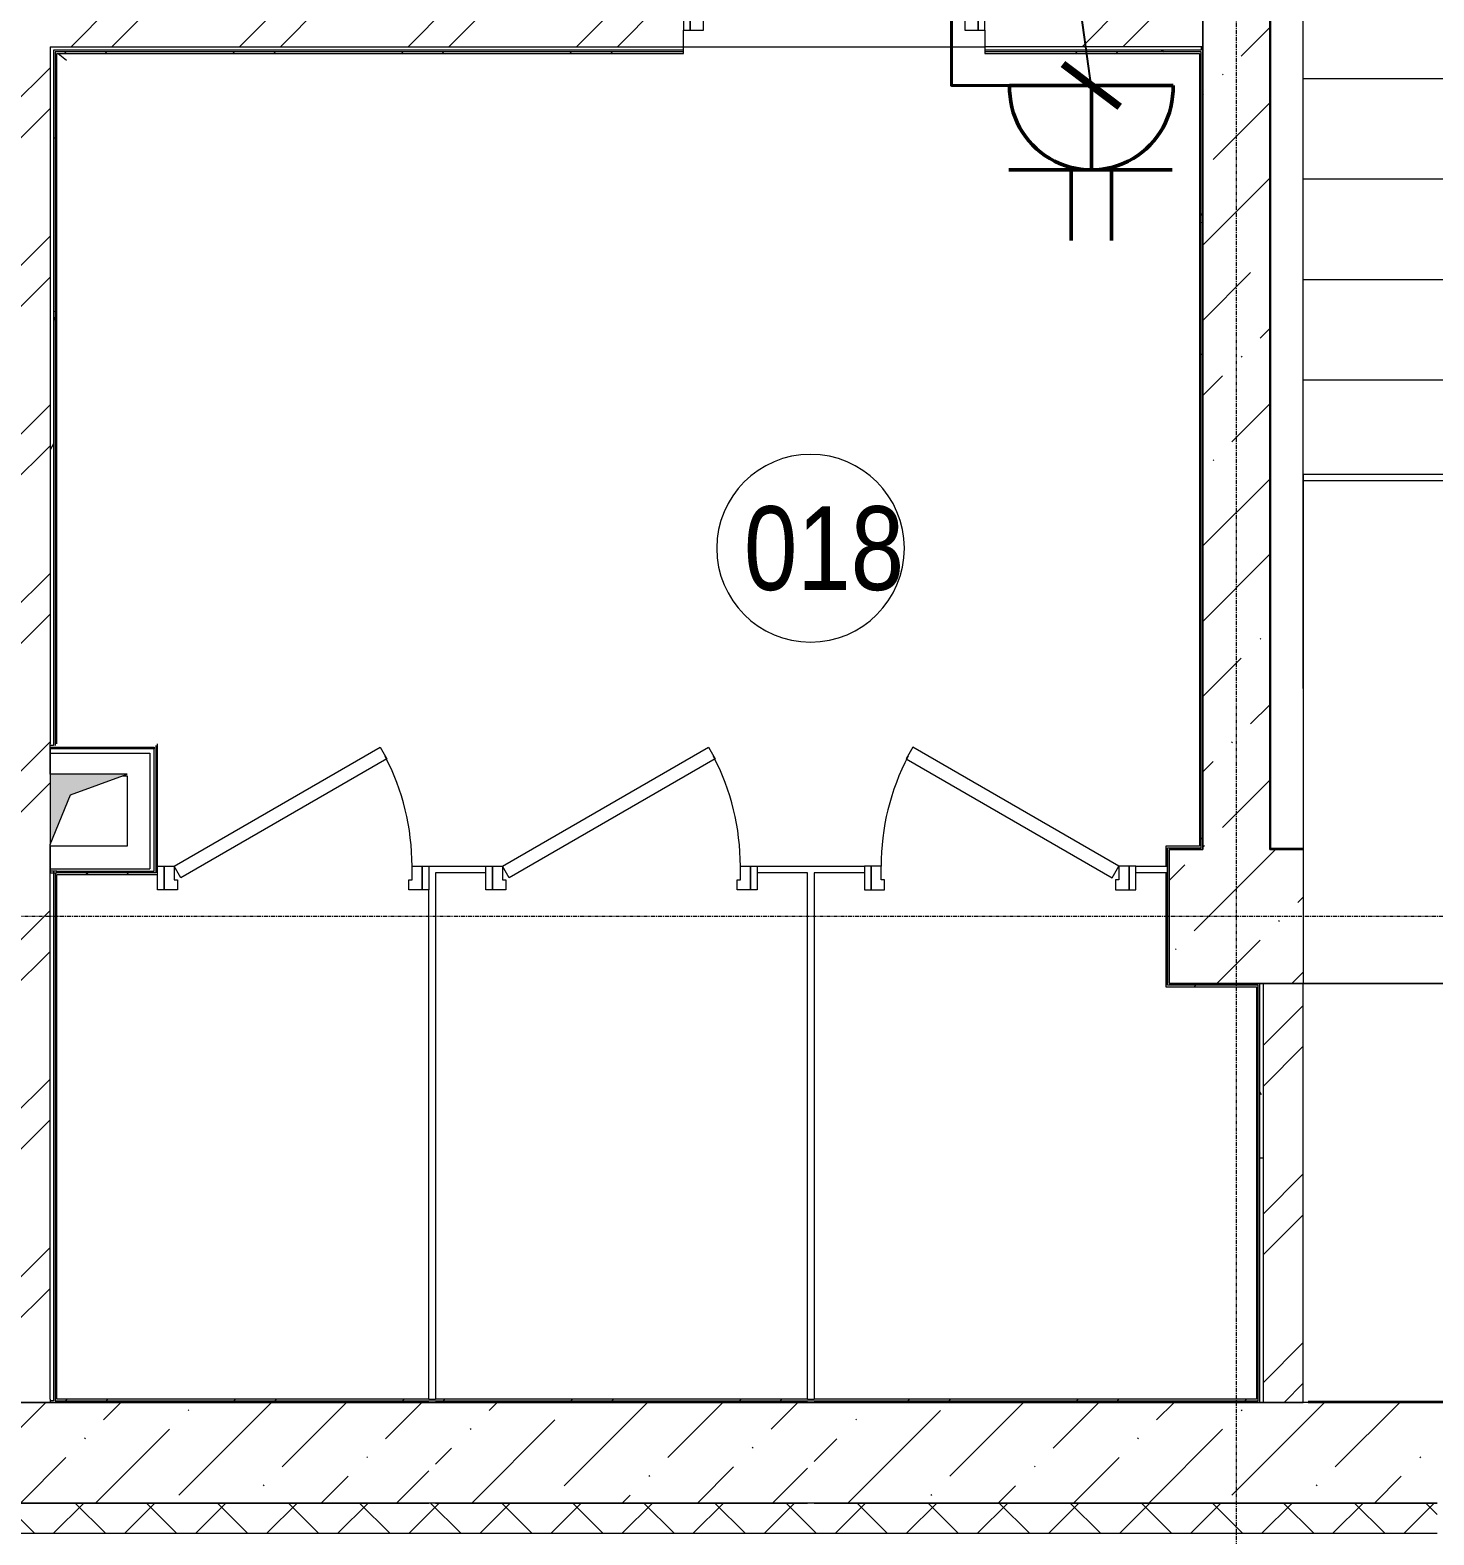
# Model space of a CAD drawing. Header units: metres. Extents: x -93142 to 227756, y -64772 to 286334.
# Drawn here: x 80463 to 84653, y -58631 to -54141 of the extents above; entities that cross this region are included whole.
import ezdxf

# ---------------------------------------------------------------- set-up
doc = ezdxf.new("R2010")
doc.units = ezdxf.units.M
doc.linetypes.add('ADSK_Линия сетки', pattern=[21, 12, -3, 3, -3])
for name, color, linetype, lineweight in [('A-AREA-IDEN', 7, 'Continuous', 9), ('A-DETL-GENF', 7, 'Continuous', 5), ('A-DETL-MBND', 7, 'Continuous', 5), ('A-DETL-THIN', 7, 'Continuous', 5), ('A-DOOR', 7, 'Continuous', 5), ('A-DOOR-FRAM', 7, 'Continuous', 13), ('A-FLOR', 7, 'Continuous', 5), ('A-WALL', 7, 'Continuous', 5), ('A-WALL-PATT', 7, 'Continuous', 18), ('I-WALL', 7, 'Continuous', 5), ('S-COLS', 7, 'Continuous', 5), ('S-GRID', 7, 'Continuous', 9), ('Эл-свет раб.', 5, 'Continuous', 50), ('ЭЛ.сети', 5, 'Continuous', 100), ('ЭОМ', 7, 'Continuous', 40)]:
    doc.layers.add(name, color=color, linetype=linetype, lineweight=lineweight)
doc.layers.add('A-DETL', color=7, linetype='Continuous', lineweight=5, true_color=0x00a600)
doc.styles.add('GOST Common_I_1', font='ARIALN.TTF', dxfattribs={"height": 300})
doc.styles.add('ГОСТ 2.304', font='ARIALN.TTF', dxfattribs={"width": 0.85})
doc.dimstyles.new('СПДС', dxfattribs={"dimscale": 100, "dimtxt": 2.5, "dimasz": 2.5, "dimexe": 1.25, "dimexo": 0.625, "dimtad": 1, "dimdec": 0, "dimrnd": 0.001, "dimtxsty": 'ГОСТ 2.304', "dimblk": 'OBLIQUE', "dimcen": 2.5, "dimdle": 2, "dimadec": 0, "dimazin": 2, "dimtfac": 0.75, "dimtdec": 0, "dimtmove": 1, "dimatfit": 3, "dimfxl": 1, "dimtolj": 1, "dimarcsym": 1})
pattern_1 = [(45, (0, 0), (84.19025, 308.69666), [396.875, -79.375, 3.353, -76.022])]
pattern_2 = [(45, (0, 0), (-251.4472, 251.4472), []), (45, (0, 381), (-251.4472, 251.4472), [])]
pattern_3 = [(50, (0, 0), (728.7365, -63.7558), [76.2, -838.2]), (355, (0, 0), (-140.9716, 764.2276), [60.96, -670.56]), (100.451, (60.7, -5.3), (587.77, 700.4668), [64.76, -712.36]), (46.184, (0, 203.2), (1084.316, -168.171), [114.3, -1257.3]), (96.636, (90.4, 189.2), (949.61, 989.71), [97.14, -1068.54]), (351.184, (0, 203.2), (949.62, 989.701), [91.44, -1005.84]), (21, (101.6, 152.4), (606.458, -409.0606), [76.2, -838.2]), (326, (101.6, 152.4), (247.2083, 736.753), [60.96, -670.56]), (71.451, (152.14, 118.3), (853.6683, 327.6855), [64.76, -712.36]), (37.5, (0, 0), (12.3547, 338.2201), [33.528, -628.904, 33.528, -647.192, -673.1]), (37.5, (0, 0), (12.3547, 338.2201), [-1343.152, 33.528, -639.572]), (7.5, (0, 0), (267.2789, 400.7221), [33.528, -354.584, 33.528, -613.664, -256.54]), (7.5, (0, 0), (267.2789, 400.7221), [-1035.304, 33.528, -223.012]), (327.5, (-226.57, 0), (542.3633, -22.91534), [33.528, -220.472, 33.528, -758.952, -1051.56]), (327.5, (-226.57, 0), (542.3633, -22.91534), [-1046.48, 33.528, -1018.032]), (317.5, (-328.17, 0), (592.517, 101.707), [33.528, -296.672, 33.528, -492.76, -746.76]), (317.5, (-328.17, 0), (592.517, 101.707), [-856.488, 33.528, -713.232])]
pattern_4 = [(0, (0, 0), (812.8, 203.2), [33.528, -576.072, 33.528, -576.072, -3251.2]), (0, (0, 0), (812.8, 203.2), [-1219.2, 33.528, -1185.672, 33.528, -576.072, -1422.4]), (0, (0, 0), (812.8, 203.2), [-3048, 33.528, -372.872, 33.528, -982.472]), (120, (304.8, 101.6), (-582.37636, 602.30545), [33.528, -576.072, 33.528, -576.072, -3251.2]), (120, (304.8, 101.6), (-582.37636, 602.30545), [-1219.2, 33.528, -1185.672, 33.528, -576.072, -1422.4]), (120, (304.8, 101.6), (-582.37636, 602.30545), [-3048, 33.528, -372.872, 33.528, -982.472]), (240, (406.4, 508), (-230.42364, -805.50545), [33.528, -576.072, 33.528, -576.072, -3251.2]), (240, (406.4, 508), (-230.42364, -805.50545), [-1219.2, 33.528, -1185.672, 33.528, -576.072, -1422.4]), (240, (406.4, 508), (-230.42364, -805.50545), [-3048, 33.528, -372.872, 33.528, -982.472])]

# ---------------------------------------------------------------- blocks, each defined once
blk = doc.blocks.new('Перекрытия 5 - Перекрытия 1-249049-Цокольный этаж')
at = {"layer": 'A-FLOR', "lineweight": 20}
for p, q in [((51600, 2500), (51600, 2800)), ((52900, 2800), (51600, 2800)), ((52900, 2800), (52900, 2500)), ((51600, 2200), (51600, 2500)), ((52900, 2500), (51600, 2500)), ((52900, 2500), (52900, 2200)), ((51600, 1900), (51600, 2200)), ((52220.7, 2200), (51600, 2200)), ((52900, 2200), (52279.3, 2200)), ((52900, 2200), (52900, 1900)), ((51600, 1600), (51600, 1900)), ((52900, 1900), (51600, 1900)), ((52900, 1900), (52900, 1600)), ((51600, 1300), (51600, 1600)), ((52900, 1600), (51600, 1600)), ((52900, 1600), (52900, 1300)), ((51600, 680), (51600, 1300)), ((53100, 1300), (51600, 1300))]:
    blk.add_line(p, q, dxfattribs=at)
blk = doc.blocks.new('КДП АПК - КР_rvt-1-Цокольный этаж')
at = {"layer": 'A-WALL-PATT', "lineweight": 15}
h = blk.add_hatch(dxfattribs=at)
h.set_pattern_fill('FP_9', color=256, style=0, pattern_type=2)
h.set_pattern_definition(pattern_1)
h.paths.add_polyline_path([(83962.7, -55945.6), (84162.7, -55945.6), (84162.7, -49845.6), (83962.7, -49845.6), (83962.7, -55930.5)], flags=0)
h = blk.add_hatch(dxfattribs=at)
h.set_pattern_fill('FP_9', color=256, style=0, pattern_type=2)
h.set_pattern_definition(pattern_1)
h.paths.add_polyline_path([(85162.7, -57895.6), (85695.5, -57895.6), (85695.5, -57595.6), (85162.7, -57595.6)], flags=0)
h.paths.add_polyline_path([(84525.3, -57895.6), (84662.7, -57895.6), (84662.7, -57595.6), (82802.7, -57595.6), (82802.7, -57895.6), (83511.3, -57895.6)], flags=0)
h.paths.add_polyline_path([(81652.7, -57895.6), (81652.7, -57595.6), (79192.7, -57595.6), (79192.7, -57895.6), (81483.4, -57895.6)], flags=0)
h.paths.add_polyline_path([(82782.7, -57895.6), (82782.7, -57595.6), (81672.7, -57595.6), (81672.7, -57895.6), (82497.4, -57895.6)], flags=0)
h.paths.add_polyline_path([(79172.7, -57895.6), (79172.7, -57595.6), (78072.7, -57595.6), (78072.7, -57895.6), (78441.6, -57895.6)], flags=0)
h.paths.add_polyline_path([(78052.7, -57895.6), (78052.7, -57595.6), (75312.7, -57595.6), (75312.7, -57895.6), (77934.6, -57895.6)], flags=0)
h.paths.add_polyline_path([(74812.7, -57895.6), (74812.7, -57595.6), (72533.2, -57595.6), (72498.6, -57895.6), (74385.8, -57895.6)], flags=0)
at = {"layer": 'S-COLS', "lineweight": 15}
h = blk.add_hatch(dxfattribs=at)
h.set_pattern_fill('FP_9', color=256, style=0, pattern_type=2)
h.set_pattern_definition(pattern_1)
h.paths.add_polyline_path([(83862.7, -56345.6), (84262.7, -56345.6), (84262.7, -55945.6), (83862.7, -55945.6)], flags=0)
at = {"layer": 'I-WALL', "lineweight": 15}
for p, q in [((83962.7, -49845.6), (83962.7, -55945.6)), ((84162.7, -55945.6), (84162.7, -49845.6)), ((81652.7, -57595.6), (79192.7, -57595.6)), ((82782.7, -57595.6), (81672.7, -57595.6)), ((84662.7, -57595.6), (82802.7, -57595.6)), ((79192.7, -57895.6), (81652.7, -57895.6)), ((81672.7, -57895.6), (82782.7, -57895.6)), ((82802.7, -57895.6), (84662.7, -57895.6))]:
    blk.add_line(p, q, dxfattribs=at)
at = {"layer": 'S-COLS', "lineweight": 15}
for p, q in [((83962.7, -55945.6), (83862.7, -55945.6)), ((83862.7, -55945.6), (83862.7, -56345.6)), ((84262.7, -55945.6), (84162.7, -55945.6)), ((83862.7, -56345.6), (84262.7, -56345.6))]:
    blk.add_line(p, q, dxfattribs=at)
at = {"lineweight": 15}
blk.add_blockref('Перекрытия 5 - Перекрытия 1-249049-Цокольный этаж', (32662.7, -56145.6), dxfattribs=at)
blk = doc.blocks.new('AC_Дверь_Однопольная_ДеревяннаяВнутренняя_ГОСТ6629-88 - ДГ 21-8Л-1372366-Цокольный этаж')
at = {"layer": 'A-DOOR', "lineweight": 13}
for p, q in [((-355, 10), (259.9, 365)), ((259.9, 365), (279.9, 330.4)), ((279.9, 330.4), (-335, -24.6)), ((-335, -24.6), (-355, 10))]:
    blk.add_line(p, q, dxfattribs=at)
at = {"layer": 'A-DOOR', "lineweight": 18}
for p, q in [((-405, 10), (-385, 10)), ((-405, -60), (-405, 10)), ((-385, 10), (-385, -60)), ((385, 10), (405, 10)), ((385, -60), (385, 10)), ((405, 10), (405, -60)), ((-385, -60), (-405, -60)), ((405, -60), (385, -60))]:
    blk.add_line(p, q, dxfattribs=at)
at = {"layer": 'A-DOOR'}
blk.add_arc((-355, 10), 710, 0, 27.5284, dxfattribs=at)
at = {"layer": 'A-DOOR-FRAM'}
for p, q in [((-385, 10), (-355, 10)), ((-385, -60), (-385, 10)), ((-355, 10), (-355, -30)), ((355, 10), (385, 10)), ((355, -30), (355, 10)), ((385, 10), (385, -60)), ((-355, -30), (-345, -30)), ((-345, -30), (-345, -60)), ((345, -30), (355, -30)), ((345, -60), (345, -30)), ((-345, -60), (-385, -60)), ((385, -60), (345, -60))]:
    blk.add_line(p, q, dxfattribs=at)
blk = doc.blocks.new('AC_Дверь_Однопольная_ДеревяннаяВнутренняя_ГОСТ6629-88 - ДГ 21-9Л-1469641-Цокольный этаж')
at = {"layer": 'A-DOOR', "lineweight": 13}
for p, q in [((-292.8, 460), (-312.8, 425.4)), ((400, 60), (-292.8, 460)), ((-312.8, 425.4), (380, 25.4)), ((380, 25.4), (400, 60))]:
    blk.add_line(p, q, dxfattribs=at)
at = {"layer": 'A-DOOR', "lineweight": 18}
for p, q in [((-430, 60), (-450, 60)), ((-450, 60), (-450, -10)), ((-430, -10), (-430, 60)), ((450, 60), (430, 60)), ((430, 60), (430, -10)), ((450, -10), (450, 60)), ((-450, -10), (-430, -10)), ((430, -10), (450, -10))]:
    blk.add_line(p, q, dxfattribs=at)
at = {"layer": 'A-DOOR'}
blk.add_arc((400, 60), 800, 154.0949, 180, dxfattribs=at)
at = {"layer": 'A-DOOR-FRAM'}
for p, q in [((-400, 60), (-430, 60)), ((-430, 60), (-430, -10)), ((-400, 20), (-400, 60)), ((430, 60), (400, 60)), ((400, 60), (400, 20)), ((430, -10), (430, 60)), ((-390, 20), (-400, 20)), ((-390, -10), (-390, 20)), ((400, 20), (390, 20)), ((390, 20), (390, -10)), ((-430, -10), (-390, -10)), ((390, -10), (430, -10))]:
    blk.add_line(p, q, dxfattribs=at)
blk = doc.blocks.new('AC_Дверь_Однопольная_ДеревяннаяВнутренняя_ГОСТ6629-88 - ДГ 21-8Л-1377427-Цокольный этаж')
at = {"layer": 'A-DOOR', "lineweight": 18}
for p, q in [((-385, 60), (-405, 60)), ((-405, 60), (-405, -10)), ((-385, -10), (-385, 60)), ((385, 60), (385, -10)), ((405, 60), (385, 60)), ((405, -10), (405, 60)), ((-405, -10), (-385, -10)), ((385, -10), (405, -10))]:
    blk.add_line(p, q, dxfattribs=at)
at = {"layer": 'A-DOOR', "lineweight": 13}
for p, q in [((-335, 24.6), (-355, -10)), ((279.9, -330.4), (-335, 24.6)), ((-355, -10), (259.9, -365)), ((259.9, -365), (279.9, -330.4))]:
    blk.add_line(p, q, dxfattribs=at)
at = {"layer": 'A-DOOR'}
blk.add_arc((-355, -10), 710, 332.4716, 0, dxfattribs=at)
at = {"layer": 'A-DOOR-FRAM'}
for p, q in [((-385, 60), (-385, -10)), ((-345, 60), (-385, 60)), ((-345, 30), (-345, 60)), ((385, 60), (345, 60)), ((345, 60), (345, 30)), ((385, -10), (385, 60)), ((-355, -10), (-355, 30)), ((-355, 30), (-345, 30)), ((345, 30), (355, 30)), ((355, 30), (355, -10)), ((-385, -10), (-355, -10)), ((355, -10), (385, -10))]:
    blk.add_line(p, q, dxfattribs=at)
blk = doc.blocks.new('ПСС_Марка_помещения - Имя_2_5мм-224473-Цокольный этаж')
at = {"layer": 'A-AREA-IDEN'}
for start, end in [(360, 180), (180, 360)]:
    blk.add_arc((-0.074, 0.039), 3.5, start, end, dxfattribs=at)
blk = doc.blocks.new('двойная розетка штепсельная с заземляющим контактом скрытой установки IP20')
at = {"layer": 'Эл-свет раб.', "ltscale": 0.3}
for p, q in [((242830.7, -163233.1), (242830.7, -163443.7)), ((242951.4, -163233.1), (242951.4, -163443.7)), ((243132.4, -163443.7), (242644.8, -163443.7)), ((242891.1, -163695.8), (242891.1, -163443.6)), ((243134.9, -163695.8), (242647.2, -163695.8))]:
    blk.add_line(p, q, dxfattribs=at)
at = {"layer": 'Эл-свет раб.', "ltscale": 0.3, "extrusion": (0, 0, -1)}
blk.add_ellipse((242891.1, -163687.5), major_axis=(-172.5, 172.5), ratio=1, start_param=5.464002, end_param=8.673165, dxfattribs=at)
blk = doc.blocks.new('_Oblique')
at = {"color": 0, "linetype": 'ByBlock', "lineweight": -2}
blk.add_line((-0.5, -0.5), (0.5, 0.5), dxfattribs=at)

msp = doc.modelspace()

# ---------------------------------------------------------------- hatches: boundary and pattern name
at = {"layer": 'A-DETL-GENF', "lineweight": 15}
h = msp.add_hatch(color=256, dxfattribs=at)
h.paths.add_polyline_path([(80172.6532, -56570.6443), (80233.5085, -56422.2079), (80402.6532, -56360.6443), (80172.6532, -56360.6443)], flags=0)
h.paths.add_polyline_path([(80522.6532, -56570.6443), (80583.5085, -56422.2079), (80752.6532, -56360.6443), (80522.6532, -56360.6443)], flags=0)
h.paths.add_polyline_path([(76632.6532, -56535.6443), (76691.3916, -56280.168), (76872.6532, -56195.6443), (76632.6532, -56195.6443), (76632.6532, -56284.1012)], flags=0)
at = {"layer": 'A-WALL-PATT', "lineweight": 15}
h = msp.add_hatch(dxfattribs=at)
h.set_pattern_fill('FP_1', color=256, style=0, pattern_type=2)
h.set_pattern_definition(pattern_2)
h.paths.add_polyline_path([(80522.6532, -58235.6443), (80522.6532, -51755.6443), (80402.6532, -51755.6443), (80402.6532, -58235.6443), (80469.4869, -58235.6443)], flags=0)
h = msp.add_hatch(dxfattribs=at)
h.set_pattern_fill('FP_1', color=256, style=0, pattern_type=2)
h.set_pattern_definition(pattern_2)
h.paths.add_polyline_path([(83962.6532, -54190.6443), (83962.6532, -54070.6443), (83312.6532, -54070.6443), (83312.6532, -54190.6443), (83957.6532, -54190.6443)], flags=0)
h.paths.add_polyline_path([(80402.6532, -54190.6443), (80402.6532, -54070.6443), (78442.6532, -54070.6443), (78442.6532, -54190.6443), (80392.6532, -54190.6443)], flags=0)
h.paths.add_polyline_path([(81483.4402, -54190.6443), (82412.6532, -54190.6443), (82412.6532, -54070.6443), (80522.6532, -54070.6443), (80522.6532, -54190.6443), (80976.4636, -54190.6443)], flags=0)
h.paths.add_polyline_path([(77427.627, -54190.6443), (77542.6532, -54190.6443), (77542.6532, -54070.6443), (76632.6532, -54070.6443), (76632.6532, -54190.6443), (76920.6504, -54190.6443)], flags=0)
h = msp.add_hatch(dxfattribs=at)
h.set_pattern_fill('FP_3', color=256, style=0, pattern_type=2)
h.set_pattern_definition(pattern_3)
h.paths.add_polyline_path([(83962.6532, -56580.6443), (83962.6532, -54190.6443), (83957.6532, -54190.6443), (83957.6532, -56580.6443)], flags=0)
h = msp.add_hatch(dxfattribs=at)
h.set_pattern_fill('FP_2', color=256, style=0, pattern_type=2)
h.set_pattern_definition(pattern_4)
h.paths.add_polyline_path([(80532.6532, -56275.6443), (80532.6532, -54200.6443), (80522.6532, -54200.6443), (80522.6532, -56275.6443)], flags=0)
h = msp.add_hatch(dxfattribs=at)
h.set_pattern_fill('FP_3', color=256, style=0, pattern_type=2)
h.set_pattern_definition(pattern_3)
h.paths.add_polyline_path([(83957.6532, -54205.6443), (83957.6532, -54200.6443), (83312.6532, -54200.6443), (83312.6532, -54205.6443), (83952.6532, -54205.6443)], flags=0)
h.paths.add_polyline_path([(80532.6532, -54205.6443), (82412.6532, -54205.6443), (82412.6532, -54200.6443), (80532.6532, -54200.6443)], flags=0)
h = msp.add_hatch(dxfattribs=at)
h.set_pattern_fill('FP_3', color=256, style=0, pattern_type=2)
h.set_pattern_definition(pattern_3)
h.paths.add_polyline_path([(80532.6532, -56275.6443), (80537.6532, -56275.6443), (80537.6532, -54205.6443), (80532.6532, -54205.6443), (80532.6532, -56270.6443)], flags=0)
h = msp.add_hatch(dxfattribs=at)
h.set_pattern_fill('FP_1', color=256, style=0, pattern_type=2)
h.set_pattern_definition(pattern_2)
h.paths.add_polyline_path([(83511.3468, -54210.6443), (83952.6532, -54210.6443), (83952.6532, -54205.6443), (83312.6532, -54205.6443), (83312.6532, -54210.6443)], flags=0)
h.paths.add_polyline_path([(80537.6532, -54210.6443), (82412.6532, -54210.6443), (82412.6532, -54205.6443), (80537.6532, -54205.6443)], flags=0)
h = msp.add_hatch(dxfattribs=at)
h.set_pattern_fill('FP_1', color=256, style=0, pattern_type=2)
h.set_pattern_definition(pattern_2)
h.paths.add_polyline_path([(80542.6532, -56270.6443), (80542.6532, -54210.6443), (80537.6532, -54210.6443), (80537.6532, -56270.6443)], flags=0)
h = msp.add_hatch(dxfattribs=at)
h.set_pattern_fill('FP_1', color=256, style=0, pattern_type=2)
h.set_pattern_definition(pattern_2)
h.paths.add_polyline_path([(83952.6532, -56575.6443), (83957.6532, -56575.6443), (83957.6532, -54205.6443), (83952.6532, -54205.6443), (83952.6532, -55930.4727)], flags=0)
h = msp.add_hatch(dxfattribs=at)
h.set_pattern_fill('FP_1', color=256, style=0, pattern_type=2)
h.set_pattern_definition(pattern_2)
h.paths.add_polyline_path([(80837.6532, -56655.6443), (80842.6532, -56655.6443), (80842.6532, -56270.6443), (80837.6532, -56275.6443), (80837.6532, -56650.6443)], flags=0)
h = msp.add_hatch(dxfattribs=at)
h.set_pattern_fill('FP_1', color=256, style=0, pattern_type=2)
h.set_pattern_definition(pattern_2)
h.paths.add_polyline_path([(83957.6532, -56580.6443), (83957.6532, -56575.6443), (83852.6532, -56575.6443), (83852.6532, -56580.6443), (83857.6532, -56580.6443)], flags=0)
h = msp.add_hatch(dxfattribs=at)
h.set_pattern_fill('FP_1', color=256, style=0, pattern_type=2)
h.set_pattern_definition(pattern_2)
h.paths.add_polyline_path([(83852.6532, -56995.6443), (83857.6532, -56995.6443), (83857.6532, -56655.6443), (83852.6532, -56655.6443)], flags=0)
h.paths.add_polyline_path([(83853.2705, -56635.6443), (83857.6532, -56635.6443), (83857.6532, -56580.6443), (83852.6532, -56580.6443), (83852.6532, -56635.6443)], flags=0)
h = msp.add_hatch(dxfattribs=at)
h.set_pattern_fill('FP_2', color=256, style=0, pattern_type=2)
h.set_pattern_definition(pattern_4)
h.paths.add_polyline_path([(84262.6532, -56585.6443), (84262.6532, -56582.6443), (84165.6532, -56582.6443), (84165.6532, -56585.6443)], flags=0)
h = msp.add_hatch(dxfattribs=at)
h.set_pattern_fill('FP_3', color=256, style=0, pattern_type=2)
h.set_pattern_definition(pattern_3)
h.paths.add_polyline_path([(80537.6532, -56655.6443), (80837.6532, -56655.6443), (80837.6532, -56650.6443), (80537.6532, -56650.6443)], flags=0)
h = msp.add_hatch(dxfattribs=at)
h.set_pattern_fill('FP_1', color=256, style=0, pattern_type=2)
h.set_pattern_definition(pattern_2)
h.paths.add_polyline_path([(80537.6532, -58225.6443), (80542.6532, -58225.6443), (80542.6532, -56655.6443), (80537.6532, -56655.6443), (80537.6532, -58052.2436)], flags=0)
h = msp.add_hatch(dxfattribs=at)
h.set_pattern_fill('FP_1', color=256, style=0, pattern_type=2)
h.set_pattern_definition(pattern_2)
h.paths.add_polyline_path([(80542.6532, -56660.6443), (80842.6532, -56660.6443), (80842.6532, -56655.6443), (80542.6532, -56655.6443)], flags=0)
h = msp.add_hatch(dxfattribs=at)
h.set_pattern_fill('FP_1', color=256, style=0, pattern_type=2)
h.set_pattern_definition(pattern_2)
h.paths.add_polyline_path([(84122.6532, -56995.6443), (84122.6532, -56990.6443), (83857.6532, -56990.6443), (83857.6532, -56995.6443), (83862.6532, -56995.6443)], flags=0)
h = msp.add_hatch(dxfattribs=at)
h.set_pattern_fill('FP_1', color=256, style=0, pattern_type=2)
h.set_pattern_definition(pattern_2)
h.paths.add_polyline_path([(84122.6532, -58230.6443), (84127.6532, -58230.6443), (84127.6532, -56990.6443), (84122.6532, -56990.6443), (84122.6532, -58225.6443)], flags=0)
h = msp.add_hatch(dxfattribs=at)
h.set_pattern_fill('FP_2', color=256, style=0, pattern_type=2)
h.set_pattern_definition(pattern_4)
h.paths.add_polyline_path([(84142.6532, -58235.6443), (84142.6532, -56985.6443), (84132.6532, -56985.6443), (84132.6532, -58235.6443)], flags=0)
h = msp.add_hatch(dxfattribs=at)
h.set_pattern_fill('FP_1', color=256, style=0, pattern_type=2)
h.set_pattern_definition(pattern_2)
h.paths.add_polyline_path([(84262.6532, -58235.6443), (84262.6532, -56985.6443), (84142.6532, -56985.6443), (84142.6532, -58235.6443)], flags=0)
at = {"layer": 'A-WALL-PATT', "lineweight": 5}
h = msp.add_hatch(dxfattribs=at)
h.set_pattern_fill('FP_2', color=256, style=0, pattern_type=2)
h.set_pattern_definition(pattern_4)
h.paths.add_polyline_path([(84277.6532, -56985.4576), (84277.6227, -56984.644), (84262.6532, -56985.4576)], flags=0)
at = {"layer": 'A-WALL-PATT', "lineweight": 15}
h = msp.add_hatch(dxfattribs=at)
h.set_pattern_fill('FP_3', color=256, style=0, pattern_type=2)
h.set_pattern_definition(pattern_3)
h.paths.add_polyline_path([(84127.6532, -58235.6443), (84127.6532, -58230.6443), (80522.6532, -58230.6443), (80522.6532, -58235.6443), (84122.6532, -58235.6443)], flags=0)
h = msp.add_hatch(dxfattribs=at)
h.set_pattern_fill('FP_1', color=256, style=0, pattern_type=2)
h.set_pattern_definition(pattern_2)
h.paths.add_polyline_path([(82497.3935, -58230.6443), (84122.6532, -58230.6443), (84122.6532, -58225.6443), (80537.6532, -58225.6443), (80537.6532, -58230.6443), (81483.4402, -58230.6443)], flags=0)
h = msp.add_hatch(dxfattribs=at)
h.set_pattern_fill('FP_2', color=256, style=0, pattern_type=2)
h.set_pattern_definition(pattern_4)
h.paths.add_polyline_path([(84525.3001, -58235.6443), (85695.5434, -58235.6443), (85695.5434, -58232.6443), (84277.6532, -58232.6443), (84277.6532, -58235.6443)], flags=0)
at = {"layer": 'A-WALL-PATT', "lineweight": 15, "true_color": 0x787878}
h = msp.add_hatch(dxfattribs=at)
h.set_pattern_fill('FP_4', color=8, style=0, pattern_type=2)
h.set_pattern_definition([(45, (0, 0), (-106.06602, 106.06602), []), (135, (0, 0), (-106.06602, -106.06602), [])])
h.paths.add_polyline_path([(85539.2534, -58625.6443), (85695.5434, -58625.6443), (85695.5434, -58535.6443), (85162.6532, -58535.6443), (85162.6532, -58625.6443)], flags=0)
h.paths.add_polyline_path([(84662.6532, -58625.6443), (84662.6532, -58535.6443), (75312.6532, -58535.6443), (75312.6532, -58625.6443), (84525.3001, -58625.6443)], flags=0)
h.paths.add_polyline_path([(74812.6532, -58625.6443), (74812.6532, -58535.6443), (72498.6183, -58535.6443), (72488.2469, -58625.6443), (74385.7672, -58625.6443)], flags=0)

# ---------------------------------------------------------------- linework, layer by layer
at = {"layer": 'A-DETL', "color": 7, "lineweight": 15}
for p, q in [((86562.6532, -55485.6443), (84262.6532, -55485.6443)), ((84262.6532, -55485.6443), (84262.6532, -56984.644))]:
    msp.add_line(p, q, dxfattribs=at)
at = {"layer": 'A-DETL-MBND', "lineweight": 15}
msp.add_line((84277.6532, -56985.4556), (86999.7161, -56984.7155), dxfattribs=at)
at = {"layer": 'A-DETL-THIN', "lineweight": 15}
for p, q in [((80522.6532, -56360.6443), (80522.6532, -56570.6443)), ((80752.6532, -56360.6443), (80522.6532, -56360.6443)), ((80583.5085, -56422.2079), (80752.6532, -56360.6443)), ((80522.6532, -56570.6443), (80583.5085, -56422.2079)), ((84262.6532, -56984.644), (87262.6532, -56984.644))]:
    msp.add_line(p, q, dxfattribs=at)
at = {"layer": 'A-FLOR', "lineweight": 15}
for p, q in [((82412.6532, -54190.6443), (83312.6532, -54190.6443)), ((80546.9293, -54210.6329), (80571.2333, -54230.6443)), ((80522.6532, -56280.6443), (80832.6532, -56280.6443)), ((84277.6532, -58235.6443), (84262.6532, -58235.6443))]:
    msp.add_line(p, q, dxfattribs=at)
at = {"layer": 'A-WALL', "lineweight": 15}
for p, q in [((83962.6532, -56585.6443), (83962.6532, -50485.6443)), ((84162.6532, -50485.6443), (84162.6532, -56585.6443)), ((84165.6532, -56582.6443), (84165.6532, -50488.6443)), ((82412.6532, -54210.6443), (82412.6532, -54140.6443)), ((83312.6532, -54140.6443), (83312.6532, -54210.6443)), ((80522.6532, -54190.6443), (82412.6532, -54190.6443)), ((80522.6532, -54190.6443), (80522.6532, -56270.6443)), ((83962.6532, -54190.6443), (83312.6532, -54190.6443)), ((83957.6532, -54190.6443), (83957.6532, -54200.6443)), ((82412.6532, -54200.6443), (80532.6532, -54200.6443)), ((80532.6532, -54200.6443), (80532.6532, -56275.6443)), ((82412.6532, -54205.6443), (80537.6532, -54205.6443)), ((80537.6532, -54205.6443), (80537.6532, -56275.6443)), ((80542.6532, -54210.6443), (82412.6532, -54210.6443)), ((80542.6532, -56270.6443), (80542.6532, -54210.6443)), ((83957.6532, -54200.6443), (83312.6532, -54200.6443)), ((83957.6532, -54205.6443), (83312.6532, -54205.6443)), ((83312.6532, -54210.6443), (83952.6532, -54210.6443)), ((83952.6532, -54210.6443), (83952.6532, -56575.6443)), ((83957.6532, -56580.6443), (83957.6532, -54205.6443)), ((84262.653, -55465.6316), (85562.653, -55465.6316)), ((84262.653, -55465.6316), (84262.653, -55485.6316)), ((80522.6532, -56360.6443), (80522.6532, -56270.6443)), ((80532.6532, -56275.6443), (80522.6532, -56275.6443)), ((80832.6532, -56285.6443), (80522.6532, -56285.6443)), ((80522.6532, -56285.6443), (80522.6532, -56360.6443)), ((80522.6532, -56298.1443), (80820.1532, -56298.1443)), ((80820.1532, -56298.1443), (80820.1532, -56643.1443)), ((80832.6532, -56280.6443), (80832.6532, -56285.6443)), ((80832.6532, -56650.6443), (80832.6532, -56285.6443)), ((80837.6532, -56275.6443), (80837.6532, -56655.6443)), ((80842.6532, -56635.6443), (80842.6532, -56270.6443)), ((80738.9158, -56365.6443), (80752.6532, -56365.6443)), ((80752.6532, -56365.6443), (80752.6532, -56575.6443)), ((80522.6532, -56650.6443), (80522.6532, -56570.6443)), ((80752.6532, -56575.6443), (80522.6532, -56575.6443)), ((80522.6532, -56575.6443), (80522.6532, -56655.6443)), ((83952.6532, -56575.6443), (83852.6532, -56575.6443)), ((83852.6532, -56575.6443), (83852.6532, -56635.6443)), ((83857.6532, -56580.6443), (83957.6532, -56580.6443)), ((83857.6532, -56990.6443), (83857.6532, -56580.6443)), ((83862.6532, -56585.6443), (83962.6532, -56585.6443)), ((83862.6532, -56985.6443), (83862.6532, -56585.6443)), ((84162.6532, -56585.6443), (84262.6532, -56585.6443)), ((84262.6532, -56582.6443), (84165.6532, -56582.6443)), ((80522.6532, -56643.1443), (80820.1532, -56643.1443)), ((80522.6532, -58225.6443), (80522.6532, -56650.6443)), ((80542.6532, -56650.6443), (80522.6532, -56650.6443)), ((80522.6532, -56655.6443), (80542.6532, -56655.6443)), ((80532.6532, -56650.6443), (80532.6532, -58230.6443)), ((80537.6532, -56655.6443), (80537.6532, -58230.6443)), ((80542.6532, -56655.6443), (80542.6532, -56650.6443)), ((80542.6532, -56650.6443), (80832.6532, -56650.6443)), ((80837.6532, -56655.6443), (80542.6532, -56655.6443)), ((80542.6532, -58225.6443), (80542.6532, -56660.6443)), ((80542.6532, -56660.6443), (80842.6532, -56660.6443)), ((81652.6532, -56635.6443), (81822.6532, -56635.6443)), ((81672.6532, -56655.6443), (81672.6532, -58225.6443)), ((81822.6532, -56655.6443), (81672.6532, -56655.6443)), ((82632.6532, -56635.6443), (82952.6532, -56635.6443)), ((82782.6532, -56655.6443), (82632.6532, -56655.6443)), ((82782.6532, -58225.6443), (82782.6532, -56655.6443)), ((82952.6532, -56655.6443), (82802.6532, -56655.6443)), ((82802.6532, -56655.6443), (82802.6532, -58225.6443)), ((83762.6532, -56635.6443), (83857.6532, -56635.6443)), ((83857.6532, -56655.6443), (83762.6532, -56655.6443)), ((83852.6532, -56655.6443), (83852.6532, -56995.6443)), ((81652.6532, -58225.6443), (81652.6532, -56705.6443)), ((83852.6532, -56995.6443), (84122.6532, -56995.6443)), ((84127.6532, -56990.6443), (83857.6532, -56990.6443)), ((84262.6532, -56985.6443), (83862.6532, -56985.6443)), ((84122.6532, -56995.6443), (84122.6532, -58225.6443)), ((84127.6532, -58230.6443), (84127.6532, -56990.6443)), ((84132.6532, -58235.6443), (84132.6532, -56985.6443)), ((84142.6532, -56985.6443), (84142.6532, -58235.6443)), ((84262.6532, -56985.4576), (84277.6532, -56985.4576)), ((84262.6532, -58235.6443), (84262.6532, -56985.6443)), ((80522.6532, -58225.6443), (80522.6532, -58235.6443)), ((80532.6532, -58230.6443), (80522.6532, -58230.6443)), ((80537.6532, -58230.6443), (84127.6532, -58230.6443)), ((81652.6532, -58225.6443), (80542.6532, -58225.6443)), ((81652.6532, -58225.6443), (81672.6532, -58225.6443)), ((82782.6532, -58225.6443), (81672.6532, -58225.6443)), ((82782.6532, -58225.6443), (82802.6532, -58225.6443)), ((84122.6532, -58225.6443), (82802.6532, -58225.6443)), ((85695.5434, -58232.6443), (84277.6532, -58232.6443)), ((80402.6532, -58235.6443), (84262.6532, -58235.6443)), ((84277.6532, -58235.6443), (85695.5434, -58235.6443))]:
    msp.add_line(p, q, dxfattribs=at)
at = {"layer": 'I-WALL', "lineweight": 15}
for p, q in [((84662.6532, -58535.6443), (75312.6532, -58535.6443)), ((75312.6532, -58625.6443), (84662.6532, -58625.6443))]:
    msp.add_line(p, q, dxfattribs=at)
at = {"layer": 'S-GRID', "linetype": 'ADSK_Линия сетки', "lineweight": 15}
for p, q in [((84062.6532, -38095.4453), (84062.6532, -63954.6071)), ((94527.9128, -56785.6443), (29247.2594, -56785.6443))]:
    msp.add_line(p, q, dxfattribs=at)
at = {"layer": 'ЭЛ.сети', "color": 0, "lineweight": 40}
msp.add_lwpolyline([(78362.6532, -49970.6443), (83242.6532, -49970.6443), (83242.6532, -50305.6443), (83747.6532, -50305.6443), (83747.6532, -50600.6443), (83847.6532, -50600.6443), (83847.6532, -53955.6443), (83847.6532, -53955.6443), (83847.6532, -53955.6443), (83212.6532, -53955.6443), (83212.6532, -54305.6443), (83630.1532, -54305.6443)], dxfattribs=at)

# ---------------------------------------------------------------- block references
at = {"lineweight": 15}
msp.add_blockref('КДП АПК - КР_rvt-1-Цокольный этаж', (0, -640), dxfattribs=at)
at = {"layer": 'A-AREA-IDEN', "lineweight": 15, "xscale": 80, "yscale": 80, "zscale": 80}
msp.add_blockref('ПСС_Марка_помещения - Имя_2_5мм-224473-Цокольный этаж', (82797.9471, -55689.8458), dxfattribs=at)
at = {"layer": 'A-DOOR', "lineweight": 15}
msp.add_blockref('AC_Дверь_Однопольная_ДеревяннаяВнутренняя_ГОСТ6629-88 - ДГ 21-9Л-1469641-Цокольный этаж', (82862.6532, -54130.6443), dxfattribs=at)
at = {"layer": 'A-DOOR', "color": 8, "lineweight": 15, "true_color": 0x7f7f7f}
for p in [(81247.6532, -56645.6443), (82227.6532, -56645.6443)]:
    msp.add_blockref('AC_Дверь_Однопольная_ДеревяннаяВнутренняя_ГОСТ6629-88 - ДГ 21-8Л-1372366-Цокольный этаж', p, dxfattribs=at)
at = {"layer": 'A-DOOR', "color": 8, "lineweight": 15, "true_color": 0x7f7f7f, "rotation": 180}
msp.add_blockref('AC_Дверь_Однопольная_ДеревяннаяВнутренняя_ГОСТ6629-88 - ДГ 21-8Л-1377427-Цокольный этаж', (83357.6532, -56645.6443), dxfattribs=at)
at = {"layer": 'ЭОМ', "color": 0, "lineweight": 30, "xscale": -1, "rotation": 180}
msp.add_blockref('двойная розетка штепсельная с заземляющим контактом скрытой установки IP20', (-159260.9024, -218001.4279), dxfattribs=at)

# ---------------------------------------------------------------- texts
at = {"layer": 'A-AREA-IDEN', "lineweight": 15, "insert": (82593.4507, -55561.3859), "char_height": 250, "width": 577.215, "attachment_point": 1, "style": 'GOST Common_I_1'}
msp.add_mtext('018', dxfattribs=at)

# ---------------------------------------------------------------- leaders
at = {"layer": 'ЭОМ', "lineweight": 25, "ltscale": 100}
msp.add_leader([(83630.1532, -54305.6443), (83479.6982, -53229.9681), (81979.6982, -53229.9681)], dimstyle='СПДС', override={"dimasz": 1.5, "dimtad": 0, "dimldrblk": 'ArchTick', "dimfxl": 1.25, "dimtfill": 1, "dimlwd": 25}, dxfattribs=at)

doc.saveas('drawing.dxf')
